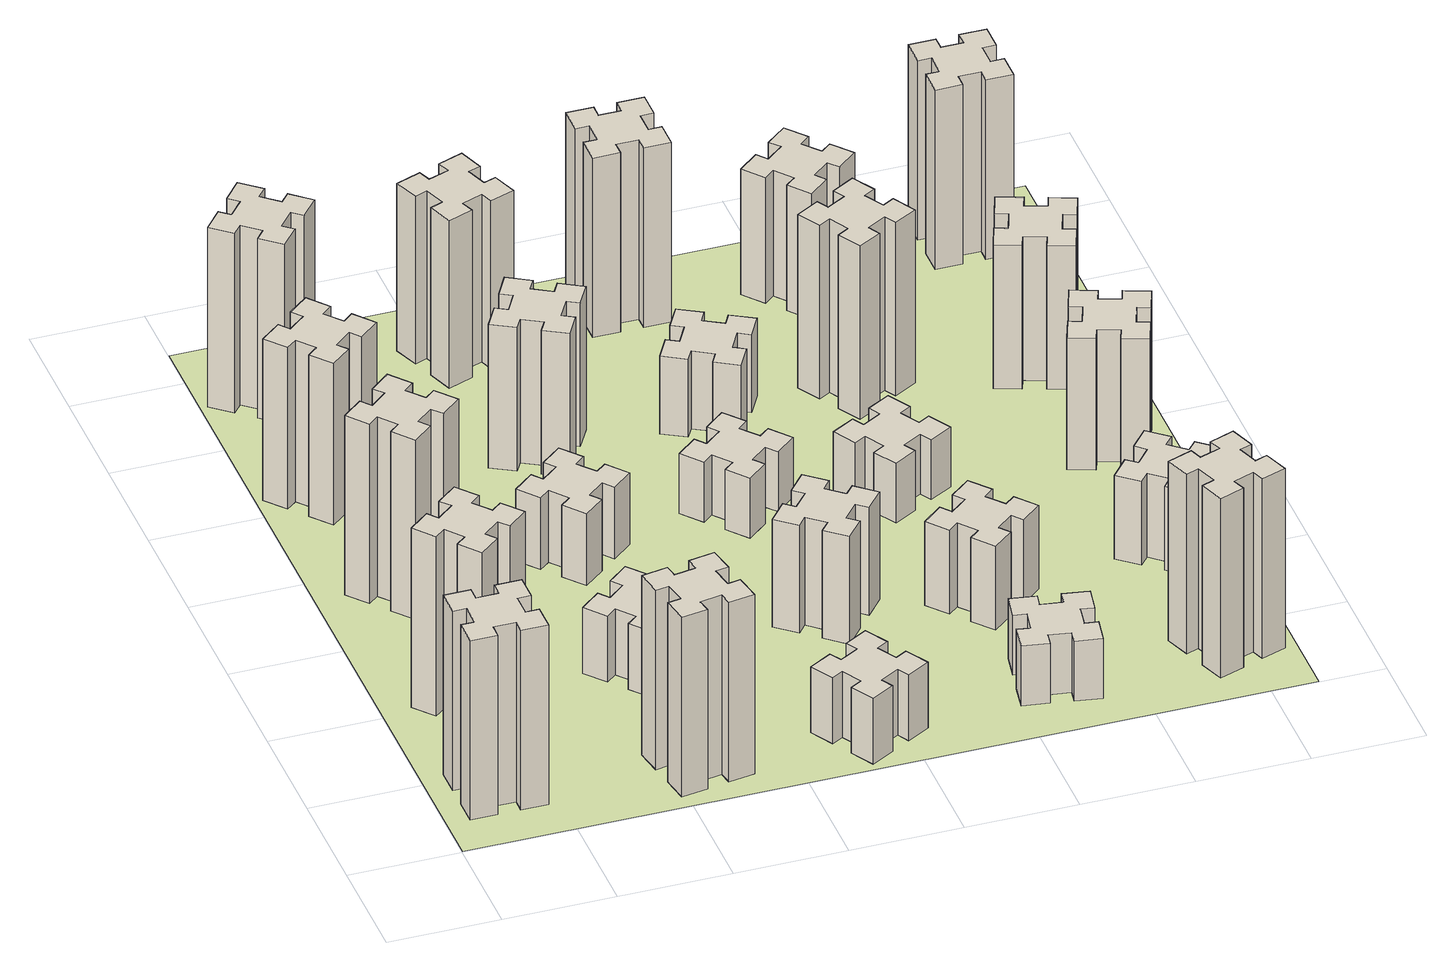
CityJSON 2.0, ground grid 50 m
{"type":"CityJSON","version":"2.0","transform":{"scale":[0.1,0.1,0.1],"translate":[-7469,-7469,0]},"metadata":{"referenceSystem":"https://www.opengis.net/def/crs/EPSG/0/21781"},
"CityObjects":{
"building1":{"type":"Building","attributes":{"class":"1000","function":"1000","usage":"1000","yearOfConstruction":2016,"roofType":"1000","measuredHeight":90,"storeysAboveGround":30,"storeysBelowGround":0},"geometry":[{"type":"Solid","lod":"1","boundaries":[[[[0,1,2,3,4,5,6,7,8,9,10,11,12,13,14,15,16,17,18,19]],[[17,16,20,21]],[[16,15,22,20]],[[15,14,23,22]],[[14,13,24,23]],[[13,12,25,24]],[[12,11,26,25]],[[11,10,27,26]],[[10,9,28,27]],[[9,8,29,28]],[[8,7,30,29]],[[7,6,31,30]],[[6,5,32,31]],[[5,4,33,32]],[[4,3,34,33]],[[3,2,35,34]],[[2,1,36,35]],[[1,0,37,36]],[[0,19,38,37]],[[19,18,39,38]],[[18,17,21,39]],[[24,25,26,27,28,29,30,31,32,33,34,35,36,37,38,39,21,20,22,23]]]]}]},
"building2":{"type":"Building","attributes":{"class":"1000","function":"1000","usage":"1000","yearOfConstruction":2016,"roofType":"1000","measuredHeight":90,"storeysAboveGround":30,"storeysBelowGround":0},"geometry":[{"type":"Solid","lod":"1","boundaries":[[[[40,41,42,43,44,45,46,47,48,49,50,51,52,53,54,55,56,57,58,59]],[[57,56,60,61]],[[56,55,62,60]],[[55,54,63,62]],[[54,53,64,63]],[[53,52,65,64]],[[52,51,66,65]],[[51,50,67,66]],[[50,49,68,67]],[[49,48,69,68]],[[48,47,70,69]],[[47,46,71,70]],[[46,45,72,71]],[[45,44,73,72]],[[44,43,74,73]],[[43,42,75,74]],[[42,41,76,75]],[[41,40,77,76]],[[40,59,78,77]],[[59,58,79,78]],[[58,57,61,79]],[[64,65,66,67,68,69,70,71,72,73,74,75,76,77,78,79,61,60,62,63]]]]}]},
"building3":{"type":"Building","attributes":{"class":"1000","function":"1000","usage":"1000","yearOfConstruction":2016,"roofType":"1000","measuredHeight":90,"storeysAboveGround":30,"storeysBelowGround":0},"geometry":[{"type":"Solid","lod":"1","boundaries":[[[[80,81,82,83,84,85,86,87,88,89,90,91,92,93,94,95,96,97,98,99]],[[97,96,100,101]],[[96,95,102,100]],[[95,94,103,102]],[[94,93,104,103]],[[93,92,105,104]],[[92,91,106,105]],[[91,90,107,106]],[[90,89,108,107]],[[89,88,109,108]],[[88,87,110,109]],[[87,86,111,110]],[[86,85,112,111]],[[85,84,113,112]],[[84,83,114,113]],[[83,82,115,114]],[[82,81,116,115]],[[81,80,117,116]],[[80,99,118,117]],[[99,98,119,118]],[[98,97,101,119]],[[104,105,106,107,108,109,110,111,112,113,114,115,116,117,118,119,101,100,102,103]]]]}]},
"building4":{"type":"Building","attributes":{"class":"1000","function":"1000","usage":"1000","yearOfConstruction":2016,"roofType":"1000","measuredHeight":81,"storeysAboveGround":30,"storeysBelowGround":0},"geometry":[{"type":"Solid","lod":"1","boundaries":[[[[120,121,122,123,124,125,126,127,128,129,130,131,132,133,134,135,136,137,138,139]],[[137,136,140,141]],[[136,135,142,140]],[[135,134,143,142]],[[134,133,144,143]],[[133,132,145,144]],[[132,131,146,145]],[[131,130,147,146]],[[130,129,148,147]],[[129,128,149,148]],[[128,127,150,149]],[[127,126,151,150]],[[126,125,152,151]],[[125,124,153,152]],[[124,123,154,153]],[[123,122,155,154]],[[122,121,156,155]],[[121,120,157,156]],[[120,139,158,157]],[[139,138,159,158]],[[138,137,141,159]],[[144,145,146,147,148,149,150,151,152,153,154,155,156,157,158,159,141,140,142,143]]]]}]},
"building5":{"type":"Building","attributes":{"class":"1000","function":"1000","usage":"1000","yearOfConstruction":2016,"roofType":"1000","measuredHeight":90,"storeysAboveGround":30,"storeysBelowGround":0},"geometry":[{"type":"Solid","lod":"1","boundaries":[[[[160,161,162,163,164,165,166,167,168,169,170,171,172,173,174,175,176,177,178,179]],[[177,176,180,181]],[[176,175,182,180]],[[175,174,183,182]],[[174,173,184,183]],[[173,172,185,184]],[[172,171,186,185]],[[171,170,187,186]],[[170,169,188,187]],[[169,168,189,188]],[[168,167,190,189]],[[167,166,191,190]],[[166,165,192,191]],[[165,164,193,192]],[[164,163,194,193]],[[163,162,195,194]],[[162,161,196,195]],[[161,160,197,196]],[[160,179,198,197]],[[179,178,199,198]],[[178,177,181,199]],[[184,185,186,187,188,189,190,191,192,193,194,195,196,197,198,199,181,180,182,183]]]]}]},
"building6":{"type":"Building","attributes":{"class":"1000","function":"1000","usage":"1000","yearOfConstruction":2016,"roofType":"1000","measuredHeight":90,"storeysAboveGround":30,"storeysBelowGround":0},"geometry":[{"type":"Solid","lod":"1","boundaries":[[[[200,201,202,203,204,205,206,207,208,209,210,211,212,213,214,215,216,217,218,219]],[[217,216,220,221]],[[216,215,222,220]],[[215,214,223,222]],[[214,213,224,223]],[[213,212,225,224]],[[212,211,226,225]],[[211,210,227,226]],[[210,209,228,227]],[[209,208,229,228]],[[208,207,230,229]],[[207,206,231,230]],[[206,205,232,231]],[[205,204,233,232]],[[204,203,234,233]],[[203,202,235,234]],[[202,201,236,235]],[[201,200,237,236]],[[200,219,238,237]],[[219,218,239,238]],[[218,217,221,239]],[[224,225,226,227,228,229,230,231,232,233,234,235,236,237,238,239,221,220,222,223]]]]}]},
"building7":{"type":"Building","attributes":{"class":"1000","function":"1000","usage":"1000","yearOfConstruction":2016,"roofType":"1000","measuredHeight":33,"storeysAboveGround":30,"storeysBelowGround":0},"geometry":[{"type":"Solid","lod":"1","boundaries":[[[[240,241,242,243,244,245,246,247,248,249,250,251,252,253,254,255,256,257,258,259]],[[257,256,260,261]],[[256,255,262,260]],[[255,254,263,262]],[[254,253,264,263]],[[253,252,265,264]],[[252,251,266,265]],[[251,250,267,266]],[[250,249,268,267]],[[249,248,269,268]],[[248,247,270,269]],[[247,246,271,270]],[[246,245,272,271]],[[245,244,273,272]],[[244,243,274,273]],[[243,242,275,274]],[[242,241,276,275]],[[241,240,277,276]],[[240,259,278,277]],[[259,258,279,278]],[[258,257,261,279]],[[264,265,266,267,268,269,270,271,272,273,274,275,276,277,278,279,261,260,262,263]]]]}]},
"building8":{"type":"Building","attributes":{"class":"1000","function":"1000","usage":"1000","yearOfConstruction":2016,"roofType":"1000","measuredHeight":36,"storeysAboveGround":30,"storeysBelowGround":0},"geometry":[{"type":"Solid","lod":"1","boundaries":[[[[280,281,282,283,284,285,286,287,288,289,290,291,292,293,294,295,296,297,298,299]],[[297,296,300,301]],[[296,295,302,300]],[[295,294,303,302]],[[294,293,304,303]],[[293,292,305,304]],[[292,291,306,305]],[[291,290,307,306]],[[290,289,308,307]],[[289,288,309,308]],[[288,287,310,309]],[[287,286,311,310]],[[286,285,312,311]],[[285,284,313,312]],[[284,283,314,313]],[[283,282,315,314]],[[282,281,316,315]],[[281,280,317,316]],[[280,299,318,317]],[[299,298,319,318]],[[298,297,301,319]],[[304,305,306,307,308,309,310,311,312,313,314,315,316,317,318,319,301,300,302,303]]]]}]},
"building9":{"type":"Building","attributes":{"class":"1000","function":"1000","usage":"1000","yearOfConstruction":2016,"roofType":"1000","measuredHeight":33,"storeysAboveGround":30,"storeysBelowGround":0},"geometry":[{"type":"Solid","lod":"1","boundaries":[[[[320,321,322,323,324,325,326,327,328,329,330,331,332,333,334,335,336,337,338,339]],[[337,336,340,341]],[[336,335,342,340]],[[335,334,343,342]],[[334,333,344,343]],[[333,332,345,344]],[[332,331,346,345]],[[331,330,347,346]],[[330,329,348,347]],[[329,328,349,348]],[[328,327,350,349]],[[327,326,351,350]],[[326,325,352,351]],[[325,324,353,352]],[[324,323,354,353]],[[323,322,355,354]],[[322,321,356,355]],[[321,320,357,356]],[[320,339,358,357]],[[339,338,359,358]],[[338,337,341,359]],[[344,345,346,347,348,349,350,351,352,353,354,355,356,357,358,359,341,340,342,343]]]]}]},
"building10":{"type":"Building","attributes":{"class":"1000","function":"1000","usage":"1000","yearOfConstruction":2016,"roofType":"1000","measuredHeight":72,"storeysAboveGround":30,"storeysBelowGround":0},"geometry":[{"type":"Solid","lod":"1","boundaries":[[[[360,361,362,363,364,365,366,367,368,369,370,371,372,373,374,375,376,377,378,379]],[[377,376,380,381]],[[376,375,382,380]],[[375,374,383,382]],[[374,373,384,383]],[[373,372,385,384]],[[372,371,386,385]],[[371,370,387,386]],[[370,369,388,387]],[[369,368,389,388]],[[368,367,390,389]],[[367,366,391,390]],[[366,365,392,391]],[[365,364,393,392]],[[364,363,394,393]],[[363,362,395,394]],[[362,361,396,395]],[[361,360,397,396]],[[360,379,398,397]],[[379,378,399,398]],[[378,377,381,399]],[[384,385,386,387,388,389,390,391,392,393,394,395,396,397,398,399,381,380,382,383]]]]}]},
"building11":{"type":"Building","attributes":{"class":"1000","function":"1000","usage":"1000","yearOfConstruction":2016,"roofType":"1000","measuredHeight":84,"storeysAboveGround":30,"storeysBelowGround":0},"geometry":[{"type":"Solid","lod":"1","boundaries":[[[[400,401,402,403,404,405,406,407,408,409,410,411,412,413,414,415,416,417,418,419]],[[417,416,420,421]],[[416,415,422,420]],[[415,414,423,422]],[[414,413,424,423]],[[413,412,425,424]],[[412,411,426,425]],[[411,410,427,426]],[[410,409,428,427]],[[409,408,429,428]],[[408,407,430,429]],[[407,406,431,430]],[[406,405,432,431]],[[405,404,433,432]],[[404,403,434,433]],[[403,402,435,434]],[[402,401,436,435]],[[401,400,437,436]],[[400,419,438,437]],[[419,418,439,438]],[[418,417,421,439]],[[424,425,426,427,428,429,430,431,432,433,434,435,436,437,438,439,421,420,422,423]]]]}]},
"building12":{"type":"Building","attributes":{"class":"1000","function":"1000","usage":"1000","yearOfConstruction":2016,"roofType":"1000","measuredHeight":54,"storeysAboveGround":30,"storeysBelowGround":0},"geometry":[{"type":"Solid","lod":"1","boundaries":[[[[440,441,442,443,444,445,446,447,448,449,450,451,452,453,454,455,456,457,458,459]],[[457,456,460,461]],[[456,455,462,460]],[[455,454,463,462]],[[454,453,464,463]],[[453,452,465,464]],[[452,451,466,465]],[[451,450,467,466]],[[450,449,468,467]],[[449,448,469,468]],[[448,447,470,469]],[[447,446,471,470]],[[446,445,472,471]],[[445,444,473,472]],[[444,443,474,473]],[[443,442,475,474]],[[442,441,476,475]],[[441,440,477,476]],[[440,459,478,477]],[[459,458,479,478]],[[458,457,461,479]],[[464,465,466,467,468,469,470,471,472,473,474,475,476,477,478,479,461,460,462,463]]]]}]},
"building13":{"type":"Building","attributes":{"class":"1000","function":"1000","usage":"1000","yearOfConstruction":2016,"roofType":"1000","measuredHeight":30,"storeysAboveGround":30,"storeysBelowGround":0},"geometry":[{"type":"Solid","lod":"1","boundaries":[[[[480,481,482,483,484,485,486,487,488,489,490,491,492,493,494,495,496,497,498,499]],[[497,496,500,501]],[[496,495,502,500]],[[495,494,503,502]],[[494,493,504,503]],[[493,492,505,504]],[[492,491,506,505]],[[491,490,507,506]],[[490,489,508,507]],[[489,488,509,508]],[[488,487,510,509]],[[487,486,511,510]],[[486,485,512,511]],[[485,484,513,512]],[[484,483,514,513]],[[483,482,515,514]],[[482,481,516,515]],[[481,480,517,516]],[[480,499,518,517]],[[499,498,519,518]],[[498,497,501,519]],[[504,505,506,507,508,509,510,511,512,513,514,515,516,517,518,519,501,500,502,503]]]]}]},
"building14":{"type":"Building","attributes":{"class":"1000","function":"1000","usage":"1000","yearOfConstruction":2016,"roofType":"1000","measuredHeight":39,"storeysAboveGround":30,"storeysBelowGround":0},"geometry":[{"type":"Solid","lod":"1","boundaries":[[[[520,521,522,523,524,525,526,527,528,529,530,531,532,533,534,535,536,537,538,539]],[[537,536,540,541]],[[536,535,542,540]],[[535,534,543,542]],[[534,533,544,543]],[[533,532,545,544]],[[532,531,546,545]],[[531,530,547,546]],[[530,529,548,547]],[[529,528,549,548]],[[528,527,550,549]],[[527,526,551,550]],[[526,525,552,551]],[[525,524,553,552]],[[524,523,554,553]],[[523,522,555,554]],[[522,521,556,555]],[[521,520,557,556]],[[520,539,558,557]],[[539,538,559,558]],[[538,537,541,559]],[[544,545,546,547,548,549,550,551,552,553,554,555,556,557,558,559,541,540,542,543]]]]}]},
"building15":{"type":"Building","attributes":{"class":"1000","function":"1000","usage":"1000","yearOfConstruction":2016,"roofType":"1000","measuredHeight":30,"storeysAboveGround":30,"storeysBelowGround":0},"geometry":[{"type":"Solid","lod":"1","boundaries":[[[[560,561,562,563,564,565,566,567,568,569,570,571,572,573,574,575,576,577,578,579]],[[577,576,580,581]],[[576,575,582,580]],[[575,574,583,582]],[[574,573,584,583]],[[573,572,585,584]],[[572,571,586,585]],[[571,570,587,586]],[[570,569,588,587]],[[569,568,589,588]],[[568,567,590,589]],[[567,566,591,590]],[[566,565,592,591]],[[565,564,593,592]],[[564,563,594,593]],[[563,562,595,594]],[[562,561,596,595]],[[561,560,597,596]],[[560,579,598,597]],[[579,578,599,598]],[[578,577,581,599]],[[584,585,586,587,588,589,590,591,592,593,594,595,596,597,598,599,581,580,582,583]]]]}]},
"building16":{"type":"Building","attributes":{"class":"1000","function":"1000","usage":"1000","yearOfConstruction":2016,"roofType":"1000","measuredHeight":90,"storeysAboveGround":30,"storeysBelowGround":0},"geometry":[{"type":"Solid","lod":"1","boundaries":[[[[600,601,602,603,604,605,606,607,608,609,610,611,612,613,614,615,616,617,618,619]],[[617,616,620,621]],[[616,615,622,620]],[[615,614,623,622]],[[614,613,624,623]],[[613,612,625,624]],[[612,611,626,625]],[[611,610,627,626]],[[610,609,628,627]],[[609,608,629,628]],[[608,607,630,629]],[[607,606,631,630]],[[606,605,632,631]],[[605,604,633,632]],[[604,603,634,633]],[[603,602,635,634]],[[602,601,636,635]],[[601,600,637,636]],[[600,619,638,637]],[[619,618,639,638]],[[618,617,621,639]],[[624,625,626,627,628,629,630,631,632,633,634,635,636,637,638,639,621,620,622,623]]]]}]},
"building17":{"type":"Building","attributes":{"class":"1000","function":"1000","usage":"1000","yearOfConstruction":2016,"roofType":"1000","measuredHeight":42,"storeysAboveGround":30,"storeysBelowGround":0},"geometry":[{"type":"Solid","lod":"1","boundaries":[[[[640,641,642,643,644,645,646,647,648,649,650,651,652,653,654,655,656,657,658,659]],[[657,656,660,661]],[[656,655,662,660]],[[655,654,663,662]],[[654,653,664,663]],[[653,652,665,664]],[[652,651,666,665]],[[651,650,667,666]],[[650,649,668,667]],[[649,648,669,668]],[[648,647,670,669]],[[647,646,671,670]],[[646,645,672,671]],[[645,644,673,672]],[[644,643,674,673]],[[643,642,675,674]],[[642,641,676,675]],[[641,640,677,676]],[[640,659,678,677]],[[659,658,679,678]],[[658,657,661,679]],[[664,665,666,667,668,669,670,671,672,673,674,675,676,677,678,679,661,660,662,663]]]]}]},
"building18":{"type":"Building","attributes":{"class":"1000","function":"1000","usage":"1000","yearOfConstruction":2016,"roofType":"1000","measuredHeight":30,"storeysAboveGround":30,"storeysBelowGround":0},"geometry":[{"type":"Solid","lod":"1","boundaries":[[[[680,681,682,683,684,685,686,687,688,689,690,691,692,693,694,695,696,697,698,699]],[[697,696,700,701]],[[696,695,702,700]],[[695,694,703,702]],[[694,693,704,703]],[[693,692,705,704]],[[692,691,706,705]],[[691,690,707,706]],[[690,689,708,707]],[[689,688,709,708]],[[688,687,710,709]],[[687,686,711,710]],[[686,685,712,711]],[[685,684,713,712]],[[684,683,714,713]],[[683,682,715,714]],[[682,681,716,715]],[[681,680,717,716]],[[680,699,718,717]],[[699,698,719,718]],[[698,697,701,719]],[[704,705,706,707,708,709,710,711,712,713,714,715,716,717,718,719,701,700,702,703]]]]}]},
"building19":{"type":"Building","attributes":{"class":"1000","function":"1000","usage":"1000","yearOfConstruction":2016,"roofType":"1000","measuredHeight":87,"storeysAboveGround":30,"storeysBelowGround":0},"geometry":[{"type":"Solid","lod":"1","boundaries":[[[[720,721,722,723,724,725,726,727,728,729,730,731,732,733,734,735,736,737,738,739]],[[737,736,740,741]],[[736,735,742,740]],[[735,734,743,742]],[[734,733,744,743]],[[733,732,745,744]],[[732,731,746,745]],[[731,730,747,746]],[[730,729,748,747]],[[729,728,749,748]],[[728,727,750,749]],[[727,726,751,750]],[[726,725,752,751]],[[725,724,753,752]],[[724,723,754,753]],[[723,722,755,754]],[[722,721,756,755]],[[721,720,757,756]],[[720,739,758,757]],[[739,738,759,758]],[[738,737,741,759]],[[744,745,746,747,748,749,750,751,752,753,754,755,756,757,758,759,741,740,742,743]]]]}]},
"building20":{"type":"Building","attributes":{"class":"1000","function":"1000","usage":"1000","yearOfConstruction":2016,"roofType":"1000","measuredHeight":90,"storeysAboveGround":30,"storeysBelowGround":0},"geometry":[{"type":"Solid","lod":"1","boundaries":[[[[760,761,762,763,764,765,766,767,768,769,770,771,772,773,774,775,776,777,778,779]],[[777,776,780,781]],[[776,775,782,780]],[[775,774,783,782]],[[774,773,784,783]],[[773,772,785,784]],[[772,771,786,785]],[[771,770,787,786]],[[770,769,788,787]],[[769,768,789,788]],[[768,767,790,789]],[[767,766,791,790]],[[766,765,792,791]],[[765,764,793,792]],[[764,763,794,793]],[[763,762,795,794]],[[762,761,796,795]],[[761,760,797,796]],[[760,779,798,797]],[[779,778,799,798]],[[778,777,781,799]],[[784,785,786,787,788,789,790,791,792,793,794,795,796,797,798,799,781,780,782,783]]]]}]},
"building21":{"type":"Building","attributes":{"class":"1000","function":"1000","usage":"1000","yearOfConstruction":2016,"roofType":"1000","measuredHeight":63,"storeysAboveGround":30,"storeysBelowGround":0},"geometry":[{"type":"Solid","lod":"1","boundaries":[[[[800,801,802,803,804,805,806,807,808,809,810,811,812,813,814,815,816,817,818,819]],[[817,816,820,821]],[[816,815,822,820]],[[815,814,823,822]],[[814,813,824,823]],[[813,812,825,824]],[[812,811,826,825]],[[811,810,827,826]],[[810,809,828,827]],[[809,808,829,828]],[[808,807,830,829]],[[807,806,831,830]],[[806,805,832,831]],[[805,804,833,832]],[[804,803,834,833]],[[803,802,835,834]],[[802,801,836,835]],[[801,800,837,836]],[[800,819,838,837]],[[819,818,839,838]],[[818,817,821,839]],[[824,825,826,827,828,829,830,831,832,833,834,835,836,837,838,839,821,820,822,823]]]]}]},
"building22":{"type":"Building","attributes":{"class":"1000","function":"1000","usage":"1000","yearOfConstruction":2016,"roofType":"1000","measuredHeight":42,"storeysAboveGround":30,"storeysBelowGround":0},"geometry":[{"type":"Solid","lod":"1","boundaries":[[[[840,841,842,843,844,845,846,847,848,849,850,851,852,853,854,855,856,857,858,859]],[[857,856,860,861]],[[856,855,862,860]],[[855,854,863,862]],[[854,853,864,863]],[[853,852,865,864]],[[852,851,866,865]],[[851,850,867,866]],[[850,849,868,867]],[[849,848,869,868]],[[848,847,870,869]],[[847,846,871,870]],[[846,845,872,871]],[[845,844,873,872]],[[844,843,874,873]],[[843,842,875,874]],[[842,841,876,875]],[[841,840,877,876]],[[840,859,878,877]],[[859,858,879,878]],[[858,857,861,879]],[[864,865,866,867,868,869,870,871,872,873,874,875,876,877,878,879,861,860,862,863]]]]}]},
"building23":{"type":"Building","attributes":{"class":"1000","function":"1000","usage":"1000","yearOfConstruction":2016,"roofType":"1000","measuredHeight":66,"storeysAboveGround":30,"storeysBelowGround":0},"geometry":[{"type":"Solid","lod":"1","boundaries":[[[[880,881,882,883,884,885,886,887,888,889,890,891,892,893,894,895,896,897,898,899]],[[897,896,900,901]],[[896,895,902,900]],[[895,894,903,902]],[[894,893,904,903]],[[893,892,905,904]],[[892,891,906,905]],[[891,890,907,906]],[[890,889,908,907]],[[889,888,909,908]],[[888,887,910,909]],[[887,886,911,910]],[[886,885,912,911]],[[885,884,913,912]],[[884,883,914,913]],[[883,882,915,914]],[[882,881,916,915]],[[881,880,917,916]],[[880,899,918,917]],[[899,898,919,918]],[[898,897,901,919]],[[904,905,906,907,908,909,910,911,912,913,914,915,916,917,918,919,901,900,902,903]]]]}]},
"building24":{"type":"Building","attributes":{"class":"1000","function":"1000","usage":"1000","yearOfConstruction":2016,"roofType":"1000","measuredHeight":72,"storeysAboveGround":30,"storeysBelowGround":0},"geometry":[{"type":"Solid","lod":"1","boundaries":[[[[920,921,922,923,924,925,926,927,928,929,930,931,932,933,934,935,936,937,938,939]],[[937,936,940,941]],[[936,935,942,940]],[[935,934,943,942]],[[934,933,944,943]],[[933,932,945,944]],[[932,931,946,945]],[[931,930,947,946]],[[930,929,948,947]],[[929,928,949,948]],[[928,927,950,949]],[[927,926,951,950]],[[926,925,952,951]],[[925,924,953,952]],[[924,923,954,953]],[[923,922,955,954]],[[922,921,956,955]],[[921,920,957,956]],[[920,939,958,957]],[[939,938,959,958]],[[938,937,941,959]],[[944,945,946,947,948,949,950,951,952,953,954,955,956,957,958,959,941,940,942,943]]]]}]},
"building25":{"type":"Building","attributes":{"class":"1000","function":"1000","usage":"1000","yearOfConstruction":2016,"roofType":"1000","measuredHeight":90,"storeysAboveGround":30,"storeysBelowGround":0},"geometry":[{"type":"Solid","lod":"1","boundaries":[[[[960,961,962,963,964,965,966,967,968,969,970,971,972,973,974,975,976,977,978,979]],[[977,976,980,981]],[[976,975,982,980]],[[975,974,983,982]],[[974,973,984,983]],[[973,972,985,984]],[[972,971,986,985]],[[971,970,987,986]],[[970,969,988,987]],[[969,968,989,988]],[[968,967,990,989]],[[967,966,991,990]],[[966,965,992,991]],[[965,964,993,992]],[[964,963,994,993]],[[963,962,995,994]],[[962,961,996,995]],[[961,960,997,996]],[[960,979,998,997]],[[979,978,999,998]],[[978,977,981,999]],[[984,985,986,987,988,989,990,991,992,993,994,995,996,997,998,999,981,980,982,983]]]]}]},
"landuse1":{"type":"LandUse","attributes":{"name":"plot1","function":"1010"},"geometry":[{"type":"MultiSurface","lod":"1","boundaries":[[[1000,1001,1002,1003]]]}]}
},
"vertices":[
[165,425,0],[165,325,0],[105,325,0],[105,205,0],[225,205,0],[225,265,0],[325,265,0],[325,205,0],[445,205,0],[445,325,0],[385,325,0],[385,425,0],[445,425,0],[445,545,0],[325,545,0],[325,485,0],[225,485,0],[225,545,0],[105,545,0],[105,425,0],[225,485,900],[225,545,900],[325,485,900],[325,545,900],[445,545,900],[445,425,900],[385,425,900],[385,325,900],[445,325,900],[445,205,900],[325,205,900],[325,265,900],[225,265,900],[225,205,900],[105,205,900],[105,325,900],[165,325,900],[165,425,900],[105,425,900],[105,545,900],
[492,1048,0],[427,1124,0],[473,1163,0],[396,1255,0],[304,1178,0],[343,1132,0],[266,1067,0],[228,1113,0],[136,1036,0],[213,944,0],[259,983,0],[323,906,0],[277,868,0],[354,776,0],[446,853,0],[408,899,0],[484,963,0],[523,917,0],[615,994,0],[538,1086,0],[484,963,900],[523,917,900],[408,899,900],[446,853,900],[354,776,900],[277,868,900],[323,906,900],[259,983,900],[213,944,900],[136,1036,900],[228,1113,900],[266,1067,900],[343,1132,900],[304,1178,900],[396,1255,900],[473,1163,900],[427,1124,900],[492,1048,900],[538,1086,900],[615,994,900],
[492,1888,0],[427,1964,0],[473,2003,0],[396,2095,0],[304,2018,0],[343,1972,0],[266,1907,0],[228,1953,0],[136,1876,0],[213,1784,0],[259,1823,0],[323,1746,0],[277,1708,0],[354,1616,0],[446,1693,0],[408,1739,0],[484,1803,0],[523,1757,0],[615,1834,0],[538,1926,0],[484,1803,900],[523,1757,900],[408,1739,900],[446,1693,900],[354,1616,900],[277,1708,900],[323,1746,900],[259,1823,900],[213,1784,900],[136,1876,900],[228,1953,900],[266,1907,900],[343,1972,900],[304,2018,900],[396,2095,900],[473,2003,900],[427,1964,900],[492,1888,900],[538,1926,900],[615,1834,900],
[243,2712,0],[166,2647,0],[128,2693,0],[36,2616,0],[113,2524,0],[159,2563,0],[223,2486,0],[177,2448,0],[254,2356,0],[346,2433,0],[308,2479,0],[384,2543,0],[423,2497,0],[515,2574,0],[438,2666,0],[392,2628,0],[327,2704,0],[373,2743,0],[296,2835,0],[204,2758,0],[327,2704,810],[373,2743,810],[392,2628,810],[438,2666,810],[515,2574,810],[423,2497,810],[384,2543,810],[308,2479,810],[346,2433,810],[254,2356,810],[177,2448,810],[223,2486,810],[159,2563,810],[113,2524,810],[36,2616,810],[128,2693,810],[166,2647,810],[243,2712,810],[204,2758,810],[296,2835,810],
[1085,158,0],[1184,176,0],[1194,117,0],[1312,137,0],[1291,256,0],[1232,245,0],[1215,344,0],[1274,354,0],[1253,472,0],[1135,451,0],[1145,392,0],[1047,375,0],[1037,434,0],[918,413,0],[939,295,0],[998,305,0],[1016,207,0],[957,197,0],[977,78,0],[1096,99,0],[1016,207,900],[957,197,900],[998,305,900],[939,295,900],[918,413,900],[1037,434,900],[1047,375,900],[1145,392,900],[1135,451,900],[1253,472,900],[1274,354,900],[1215,344,900],[1232,245,900],[1291,256,900],[1312,137,900],[1194,117,900],[1184,176,900],[1085,158,900],[1096,99,900],[977,78,900],
[384,3387,0],[308,3452,0],[346,3498,0],[254,3575,0],[177,3483,0],[223,3444,0],[159,3368,0],[113,3406,0],[36,3314,0],[128,3237,0],[166,3283,0],[243,3219,0],[204,3173,0],[296,3096,0],[373,3188,0],[327,3226,0],[392,3303,0],[438,3264,0],[515,3356,0],[423,3433,0],[392,3303,900],[438,3264,900],[327,3226,900],[373,3188,900],[296,3096,900],[204,3173,900],[243,3219,900],[166,3283,900],[128,3237,900],[36,3314,900],[113,3406,900],[159,3368,900],[223,3444,900],[177,3483,900],[254,3575,900],[346,3498,900],[308,3452,900],[384,3387,900],[423,3433,900],[515,3356,900],
[1083,1132,0],[1006,1067,0],[968,1113,0],[876,1036,0],[953,944,0],[999,983,0],[1063,906,0],[1017,868,0],[1094,776,0],[1186,853,0],[1148,899,0],[1224,963,0],[1263,917,0],[1355,994,0],[1278,1086,0],[1232,1048,0],[1167,1124,0],[1213,1163,0],[1136,1255,0],[1044,1178,0],[1167,1124,330],[1213,1163,330],[1232,1048,330],[1278,1086,330],[1355,994,330],[1263,917,330],[1224,963,330],[1148,899,330],[1186,853,330],[1094,776,330],[1017,868,330],[1063,906,330],[999,983,330],[953,944,330],[876,1036,330],[968,1113,330],[1006,1067,330],[1083,1132,330],[1044,1178,330],[1136,1255,330],
[1083,1972,0],[1006,1907,0],[968,1953,0],[876,1876,0],[953,1784,0],[999,1823,0],[1063,1746,0],[1017,1708,0],[1094,1616,0],[1186,1693,0],[1148,1739,0],[1224,1803,0],[1263,1757,0],[1355,1834,0],[1278,1926,0],[1232,1888,0],[1167,1964,0],[1213,2003,0],[1136,2095,0],[1044,2018,0],[1167,1964,360],[1213,2003,360],[1232,1888,360],[1278,1926,360],[1355,1834,360],[1263,1757,360],[1224,1803,360],[1148,1739,360],[1186,1693,360],[1094,1616,360],[1017,1708,360],[1063,1746,360],[999,1823,360],[953,1784,360],[876,1876,360],[968,1953,360],[1006,1907,360],[1083,1972,360],[1044,2018,360],[1136,2095,360],
[1844,396,0],[1757,346,0],[1727,398,0],[1623,338,0],[1683,234,0],[1735,264,0],[1785,177,0],[1733,147,0],[1793,43,0],[1897,103,0],[1867,155,0],[1954,205,0],[1984,153,0],[2088,213,0],[2028,317,0],[1976,287,0],[1926,374,0],[1978,404,0],[1918,508,0],[1814,448,0],[1926,374,330],[1978,404,330],[1976,287,330],[2028,317,330],[2088,213,330],[1984,153,330],[1954,205,330],[1867,155,330],[1897,103,330],[1793,43,330],[1733,147,330],[1785,177,330],[1735,264,330],[1683,234,330],[1623,338,330],[1727,398,330],[1757,346,330],[1844,396,330],[1814,448,330],[1918,508,330],
[1314,2666,0],[1227,2716,0],[1257,2768,0],[1153,2828,0],[1093,2724,0],[1145,2694,0],[1095,2607,0],[1043,2637,0],[983,2533,0],[1087,2473,0],[1117,2525,0],[1204,2475,0],[1174,2423,0],[1278,2363,0],[1338,2467,0],[1286,2497,0],[1336,2584,0],[1388,2554,0],[1448,2658,0],[1344,2718,0],[1336,2584,720],[1388,2554,720],[1286,2497,720],[1338,2467,720],[1278,2363,720],[1174,2423,720],[1204,2475,720],[1117,2525,720],[1087,2473,720],[983,2533,720],[1043,2637,720],[1095,2607,720],[1145,2694,720],[1093,2724,720],[1153,2828,720],[1257,2768,720],[1227,2716,720],[1314,2666,720],[1344,2718,720],[1448,2658,720],
[1125,3456,0],[1031,3422,0],[1010,3478,0],[897,3437,0],[939,3324,0],[995,3345,0],[1029,3251,0],[973,3230,0],[1014,3117,0],[1127,3159,0],[1106,3215,0],[1200,3249,0],[1220,3193,0],[1333,3234,0],[1292,3347,0],[1236,3326,0],[1202,3420,0],[1258,3440,0],[1217,3553,0],[1104,3512,0],[1202,3420,840],[1258,3440,840],[1236,3326,840],[1292,3347,840],[1333,3234,840],[1220,3193,840],[1200,3249,840],[1106,3215,840],[1127,3159,840],[1014,3117,840],[973,3230,840],[1029,3251,840],[995,3345,840],[939,3324,840],[897,3437,840],[1010,3478,840],[1031,3422,840],[1125,3456,840],[1104,3512,840],[1217,3553,840],
[1846,1063,0],[1923,999,0],[1884,953,0],[1976,876,0],[2053,968,0],[2007,1006,0],[2072,1083,0],[2118,1044,0],[2195,1136,0],[2103,1213,0],[2064,1167,0],[1988,1232,0],[2026,1278,0],[1934,1355,0],[1857,1263,0],[1903,1224,0],[1839,1148,0],[1793,1186,0],[1716,1094,0],[1808,1017,0],[1839,1148,540],[1793,1186,540],[1903,1224,540],[1857,1263,540],[1934,1355,540],[2026,1278,540],[1988,1232,540],[2064,1167,540],[2103,1213,540],[2195,1136,540],[2118,1044,540],[2072,1083,540],[2007,1006,540],[2053,968,540],[1976,876,540],[1884,953,540],[1923,999,540],[1846,1063,540],[1808,1017,540],[1716,1094,540],
[1972,1988,0],[1907,2064,0],[1953,2103,0],[1876,2195,0],[1784,2118,0],[1823,2072,0],[1746,2007,0],[1708,2053,0],[1616,1976,0],[1693,1884,0],[1739,1923,0],[1803,1846,0],[1757,1808,0],[1834,1716,0],[1926,1793,0],[1888,1839,0],[1964,1903,0],[2003,1857,0],[2095,1934,0],[2018,2026,0],[1964,1903,300],[2003,1857,300],[1888,1839,300],[1926,1793,300],[1834,1716,300],[1757,1808,300],[1803,1846,300],[1739,1923,300],[1693,1884,300],[1616,1976,300],[1708,2053,300],[1746,2007,300],[1823,2072,300],[1784,2118,300],[1876,2195,300],[1953,2103,300],[1907,2064,300],[1972,1988,300],[2018,2026,300],[2095,1934,300],
[2026,2497,0],[2076,2584,0],[2128,2554,0],[2188,2658,0],[2084,2718,0],[2054,2666,0],[1967,2716,0],[1997,2768,0],[1893,2828,0],[1833,2724,0],[1885,2694,0],[1835,2607,0],[1783,2637,0],[1723,2533,0],[1827,2473,0],[1857,2525,0],[1944,2475,0],[1914,2423,0],[2018,2363,0],[2078,2467,0],[1944,2475,390],[1914,2423,390],[1857,2525,390],[1827,2473,390],[1723,2533,390],[1783,2637,390],[1835,2607,390],[1885,2694,390],[1833,2724,390],[1893,2828,390],[1997,2768,390],[1967,2716,390],[2054,2666,390],[2084,2718,390],[2188,2658,390],[2128,2554,390],[2076,2584,390],[2026,2497,390],[2078,2467,390],[2018,2363,390],
[2596,444,0],[2578,345,0],[2519,356,0],[2498,237,0],[2617,217,0],[2627,276,0],[2725,258,0],[2715,199,0],[2833,178,0],[2854,297,0],[2795,307,0],[2812,405,0],[2871,395,0],[2892,513,0],[2774,534,0],[2764,475,0],[2665,492,0],[2676,551,0],[2557,572,0],[2537,454,0],[2665,492,300],[2676,551,300],[2764,475,300],[2774,534,300],[2892,513,300],[2871,395,300],[2812,405,300],[2795,307,300],[2854,297,300],[2833,178,300],[2715,199,300],[2725,258,300],[2627,276,300],[2617,217,300],[2498,237,300],[2519,356,300],[2578,345,300],[2596,444,300],[2537,454,300],[2557,572,300],
[1965,3385,0],[1965,3485,0],[2025,3485,0],[2025,3605,0],[1905,3605,0],[1905,3545,0],[1805,3545,0],[1805,3605,0],[1685,3605,0],[1685,3485,0],[1745,3485,0],[1745,3385,0],[1685,3385,0],[1685,3265,0],[1805,3265,0],[1805,3325,0],[1905,3325,0],[1905,3265,0],[2025,3265,0],[2025,3385,0],[1905,3325,900],[1905,3265,900],[1805,3325,900],[1805,3265,900],[1685,3265,900],[1685,3385,900],[1745,3385,900],[1745,3485,900],[1685,3485,900],[1685,3605,900],[1805,3605,900],[1805,3545,900],[1905,3545,900],[1905,3605,900],[2025,3605,900],[2025,3485,900],[1965,3485,900],[1965,3385,900],[2025,3385,900],[2025,3265,900],
[2628,899,0],[2704,963,0],[2743,917,0],[2835,994,0],[2758,1086,0],[2712,1048,0],[2647,1124,0],[2693,1163,0],[2616,1255,0],[2524,1178,0],[2563,1132,0],[2486,1067,0],[2448,1113,0],[2356,1036,0],[2433,944,0],[2479,983,0],[2543,906,0],[2497,868,0],[2574,776,0],[2666,853,0],[2543,906,420],[2497,868,420],[2479,983,420],[2433,944,420],[2356,1036,420],[2448,1113,420],[2486,1067,420],[2563,1132,420],[2524,1178,420],[2616,1255,420],[2693,1163,420],[2647,1124,420],[2712,1048,420],[2758,1086,420],[2835,994,420],[2743,917,420],[2704,963,420],[2628,899,420],[2666,853,420],[2574,776,420],
[2375,1844,0],[2425,1757,0],[2373,1727,0],[2433,1623,0],[2537,1683,0],[2507,1735,0],[2594,1785,0],[2624,1733,0],[2728,1793,0],[2668,1897,0],[2616,1867,0],[2566,1954,0],[2618,1984,0],[2558,2088,0],[2454,2028,0],[2484,1976,0],[2397,1926,0],[2367,1978,0],[2263,1918,0],[2323,1814,0],[2397,1926,300],[2367,1978,300],[2484,1976,300],[2454,2028,300],[2558,2088,300],[2618,1984,300],[2566,1954,300],[2616,1867,300],[2668,1897,300],[2728,1793,300],[2624,1733,300],[2594,1785,300],[2507,1735,300],[2537,1683,300],[2433,1623,300],[2373,1727,300],[2425,1757,300],[2375,1844,300],[2323,1814,300],[2263,1918,300],
[2475,2584,0],[2525,2497,0],[2473,2467,0],[2533,2363,0],[2637,2423,0],[2607,2475,0],[2694,2525,0],[2724,2473,0],[2828,2533,0],[2768,2637,0],[2716,2607,0],[2666,2694,0],[2718,2724,0],[2658,2828,0],[2554,2768,0],[2584,2716,0],[2497,2666,0],[2467,2718,0],[2363,2658,0],[2423,2554,0],[2497,2666,870],[2467,2718,870],[2584,2716,870],[2554,2768,870],[2658,2828,870],[2718,2724,870],[2666,2694,870],[2716,2607,870],[2768,2637,870],[2828,2533,870],[2724,2473,870],[2694,2525,870],[2607,2475,870],[2637,2423,870],[2533,2363,870],[2473,2467,870],[2525,2497,870],[2475,2584,870],[2423,2554,870],[2363,2658,870],
[3556,366,0],[3522,460,0],[3578,480,0],[3537,593,0],[3424,552,0],[3445,496,0],[3351,462,0],[3330,518,0],[3217,477,0],[3259,364,0],[3315,385,0],[3349,291,0],[3293,270,0],[3334,157,0],[3447,199,0],[3426,255,0],[3520,289,0],[3540,233,0],[3653,274,0],[3612,387,0],[3520,289,900],[3540,233,900],[3426,255,900],[3447,199,900],[3334,157,900],[3293,270,900],[3349,291,900],[3315,385,900],[3259,364,900],[3217,477,900],[3330,518,900],[3351,462,900],[3445,496,900],[3424,552,900],[3537,593,900],[3578,480,900],[3522,460,900],[3556,366,900],[3612,387,900],[3653,274,900],
[2712,3368,0],[2647,3444,0],[2693,3483,0],[2616,3575,0],[2524,3498,0],[2563,3452,0],[2486,3387,0],[2448,3433,0],[2356,3356,0],[2433,3264,0],[2479,3303,0],[2543,3226,0],[2497,3188,0],[2574,3096,0],[2666,3173,0],[2628,3219,0],[2704,3283,0],[2743,3237,0],[2835,3314,0],[2758,3406,0],[2704,3283,630],[2743,3237,630],[2628,3219,630],[2666,3173,630],[2574,3096,630],[2497,3188,630],[2543,3226,630],[2479,3303,630],[2433,3264,630],[2356,3356,630],[2448,3433,630],[2486,3387,630],[2563,3452,630],[2524,3498,630],[2616,3575,630],[2693,3483,630],[2647,3444,630],[2712,3368,630],[2758,3406,630],[2835,3314,630],
[3544,1167,0],[3468,1232,0],[3506,1278,0],[3414,1355,0],[3337,1263,0],[3383,1224,0],[3319,1148,0],[3273,1186,0],[3196,1094,0],[3288,1017,0],[3326,1063,0],[3403,999,0],[3364,953,0],[3456,876,0],[3533,968,0],[3487,1006,0],[3552,1083,0],[3598,1044,0],[3675,1136,0],[3583,1213,0],[3552,1083,420],[3598,1044,420],[3487,1006,420],[3533,968,420],[3456,876,420],[3364,953,420],[3403,999,420],[3326,1063,420],[3288,1017,420],[3196,1094,420],[3273,1186,420],[3319,1148,420],[3383,1224,420],[3337,1263,420],[3414,1355,420],[3506,1278,420],[3468,1232,420],[3544,1167,420],[3583,1213,420],[3675,1136,420],
[3520,1942,0],[3426,1976,0],[3447,2032,0],[3334,2073,0],[3293,1960,0],[3349,1940,0],[3315,1846,0],[3259,1867,0],[3217,1754,0],[3330,1713,0],[3351,1769,0],[3445,1735,0],[3424,1679,0],[3537,1637,0],[3578,1750,0],[3522,1771,0],[3556,1865,0],[3612,1844,0],[3653,1957,0],[3540,1998,0],[3556,1865,660],[3612,1844,660],[3522,1771,660],[3578,1750,660],[3537,1637,660],[3424,1679,660],[3445,1735,660],[3351,1769,660],[3330,1713,660],[3217,1754,660],[3259,1867,660],[3315,1846,660],[3349,1940,660],[3293,1960,660],[3334,2073,660],[3447,2032,660],[3426,1976,660],[3520,1942,660],[3540,1998,660],[3653,1957,660],
[3420,2582,0],[3326,2616,0],[3347,2672,0],[3234,2713,0],[3193,2600,0],[3249,2580,0],[3215,2486,0],[3159,2507,0],[3117,2394,0],[3230,2353,0],[3251,2409,0],[3345,2375,0],[3324,2319,0],[3437,2277,0],[3478,2390,0],[3422,2411,0],[3456,2505,0],[3512,2484,0],[3553,2597,0],[3440,2638,0],[3456,2505,720],[3512,2484,720],[3422,2411,720],[3478,2390,720],[3437,2277,720],[3324,2319,720],[3345,2375,720],[3251,2409,720],[3230,2353,720],[3117,2394,720],[3159,2507,720],[3215,2486,720],[3249,2580,720],[3193,2600,720],[3234,2713,720],[3347,2672,720],[3326,2616,720],[3420,2582,720],[3440,2638,720],[3553,2597,720],
[3285,3325,0],[3385,3325,0],[3385,3265,0],[3505,3265,0],[3505,3385,0],[3445,3385,0],[3445,3485,0],[3505,3485,0],[3505,3605,0],[3385,3605,0],[3385,3545,0],[3285,3545,0],[3285,3605,0],[3165,3605,0],[3165,3485,0],[3225,3485,0],[3225,3385,0],[3165,3385,0],[3165,3265,0],[3285,3265,0],[3225,3385,900],[3165,3385,900],[3225,3485,900],[3165,3485,900],[3165,3605,900],[3285,3605,900],[3285,3545,900],[3385,3545,900],[3385,3605,900],[3505,3605,900],[3505,3485,900],[3445,3485,900],[3445,3385,900],[3505,3385,900],[3505,3265,900],[3385,3265,900],[3385,3325,900],[3285,3325,900],[3285,3265,900],[3165,3265,900],
[5,3705,0],[3705,3705,0],[3705,5,0],[5,5,0]
]}
